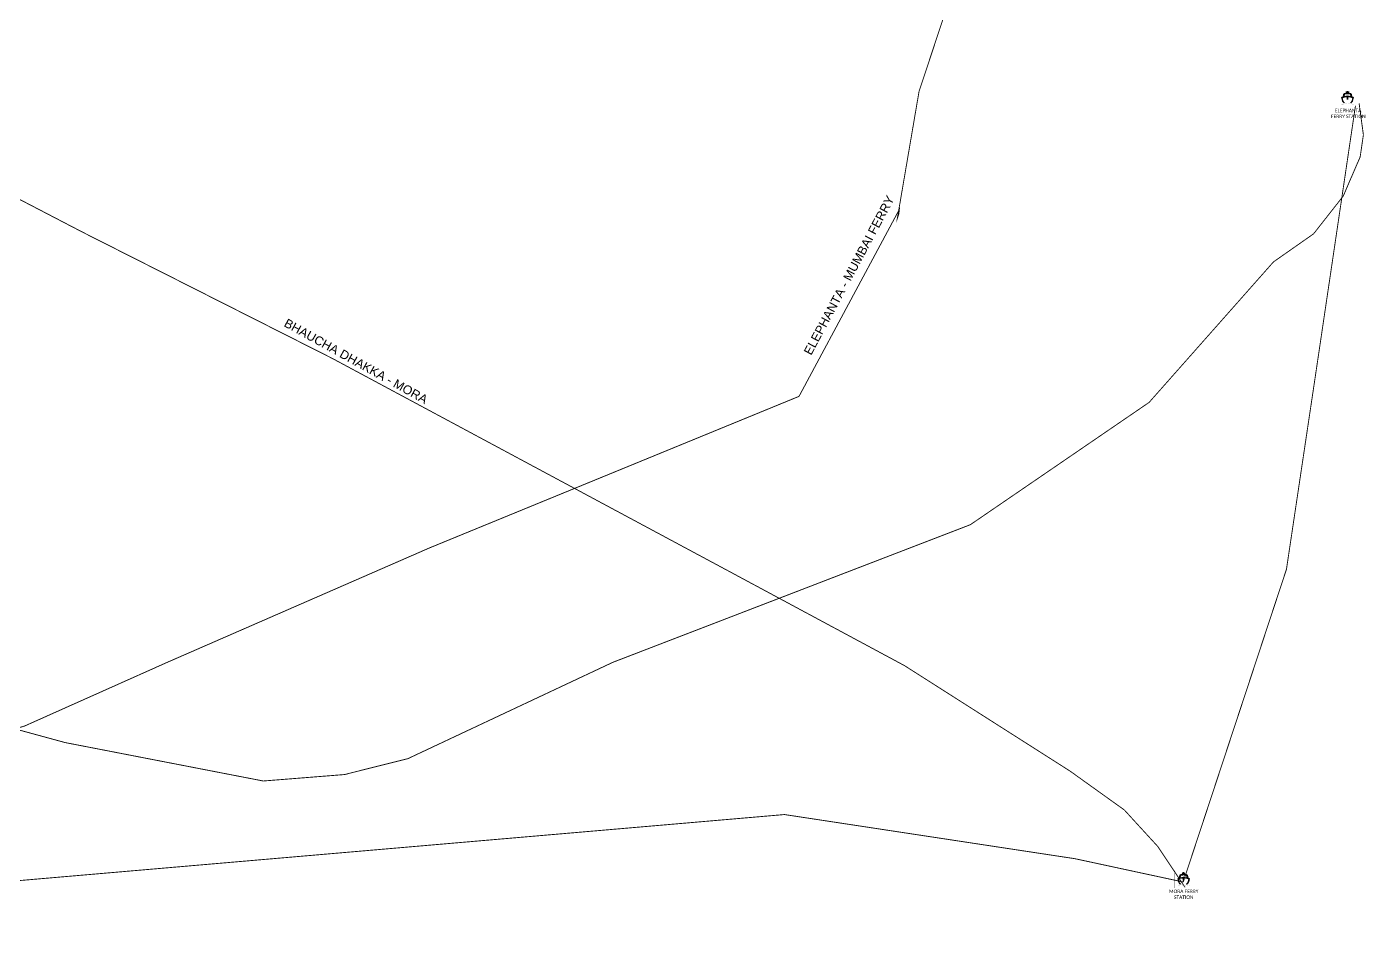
# Model space of a CAD drawing. Header units: metres. Extents: x 244144 to 284336, y 2072778 to 2140140.
# Drawn here: x 275169 to 282782, y 2092376 to 2097534 of the extents above; entities that cross this region are included whole.
import ezdxf

# ---------------------------------------------------------------- set-up
doc = ezdxf.new("R2010")
doc.units = ezdxf.units.M
doc.header["$MEASUREMENT"] = 0
doc.linetypes.add('DASHED2', pattern=[0.375, 0.25, -0.125])
doc.linetypes.add('HIDDEN', pattern=[0.375, 0.25, -0.125])
for name, color, linetype in [('FERRY', 14, 'Continuous'), ('FERRY ROUTE', 5, 'Continuous'), ('FERRY ROUTE TEXT', 7, 'Continuous'), ('JETTY TEXT', 7, 'Continuous')]:
    doc.layers.add(name, color=color, linetype=linetype)
doc.styles.get("Standard").update_dxf_attribs({"font": 'arial.ttf'})

# ---------------------------------------------------------------- blocks, each defined once
blk = doc.blocks.new('TUYJYHJ')
h = blk.add_hatch(color=256)
h.dxf.hatch_style = 1
h.paths.add_polyline_path([(-17427, 33760, 0.3927863), (-17566, 33889), (-18045, 33889), (-18075, 34080), (-17901, 34205), (-17918, 34237), (-18098, 34237), (-18112, 34354), (-18272, 34355), (-18285, 34236), (-18465, 34234), (-18482, 34202), (-18306, 34078), (-18333, 33889), (-18821, 33889, 0.3808527), (-18952, 33762), (-19066, 33168), (-19383, 33085), (-19217, 32340, 0.1416171), (-18869, 31851, 0.0136089), (-18837, 31886, -0.1415696), (-19171, 32353), (-19326, 33051), (-18254, 33330), (-18191, 32633), (-18127, 33330), (-17055, 33051), (-17210, 32353, -0.1421711), (-17546, 31885, 0.0134174), (-17514, 31849, 0.1421217), (-17165, 32340), (-16999, 33085), (-17315, 33168)])
h.paths.add_polyline_path([(-17377, 33184), (-18191, 33396), (-19003, 33184), (-18894, 33755, -0.3875835), (-18819, 33831), (-17566, 33831, -0.4030462), (-17485, 33753)], flags=16)
h.paths.add_polyline_path([(-17522, 33276), (-18153, 33444, 0.1099752), (-18246, 33444), (-18863, 33280, -0.3953326), (-18920, 33345), (-18859, 33724, -0.2949015), (-18804, 33783), (-17594, 33782, -0.3365152), (-17524, 33736), (-17447, 33341, -0.3840616)], flags=0)
h.paths.add_polyline_path([(-18093, 33889), (-18286, 33889), (-18255, 34100), (-18379, 34188), (-18243, 34190), (-18230, 34308), (-18154, 34307), (-18140, 34190), (-18003, 34190), (-18126, 34101)], flags=16)
at = {"const_width": 10}
blk.add_lwpolyline([(-20070, 34743), (-16263, 34743), (-16263, 31059), (-20070, 31059)], close=True, dxfattribs=at)
at = {"flags": 128}
for points in [[(-18869, 31851, -0.1416171), (-19217, 32340), (-19383, 33085), (-19066, 33168), (-18952, 33762, -0.3808527), (-18821, 33889), (-18333, 33889), (-18306, 34078), (-18482, 34202), (-18465, 34234), (-18285, 34236), (-18272, 34355), (-18112, 34354), (-18112, 34354), (-18098, 34237), (-17918, 34237), (-17901, 34205), (-18075, 34080), (-18045, 33889), (-17565, 33889), (-17565, 33889, -0.3919775), (-17427, 33760), (-17315, 33168), (-16999, 33085), (-17165, 32340, -0.1421217), (-17514, 31849)], [(-18837, 31886, -0.1415696), (-19171, 32353), (-19326, 33051), (-18254, 33330)], [(-17377, 33184), (-17485, 33753, 0.4019781), (-17565, 33831), (-18819, 33831, 0.3875835), (-18894, 33755), (-19003, 33184)], [(-18127, 33330), (-17055, 33051), (-17210, 32353, -0.1421711), (-17546, 31885)]]:
    blk.add_lwpolyline(points, format="xyb", dxfattribs=at)
for points in [[(-18286, 33889), (-18255, 34100), (-18379, 34188), (-18243, 34190), (-18230, 34308), (-18154, 34307), (-18140, 34190), (-18003, 34190), (-18126, 34101), (-18093, 33889)], [(-19003, 33184), (-18191, 33396), (-17377, 33184)], [(-18093, 33889), (-18286, 33889)], [(-18127, 33330), (-18191, 32633), (-18254, 33330)]]:
    blk.add_lwpolyline(points, dxfattribs=at)
at = {"const_width": 10}
blk.add_lwpolyline([(-19531, 31574, 0.2463985), (-18801, 31932, 0.4206168), (-17584, 31932, 0.244555), (-16847, 31572, -0.2283367), (-17585, 31739, -0.420789), (-18798, 31742, -0.2663096)], format="xyb", close=True, dxfattribs=at)
at = {"const_width": 10, "flags": 128}
blk.add_lwpolyline([(-17594, 33782, -0.3365152), (-17524, 33736), (-17447, 33341, -0.3840616), (-17522, 33276), (-18153, 33444, 0.1099752), (-18246, 33444), (-18863, 33280, -0.3953326), (-18920, 33345), (-18859, 33724, -0.2949015), (-18804, 33783)], format="xyb", close=True, dxfattribs=at)

msp = doc.modelspace()

# ---------------------------------------------------------------- linework, layer by layer
at = {"layer": 'FERRY ROUTE', "linetype": 'DASHED2', "ltscale": 200, "const_width": 5}
for points in [[(271958.7, 2093575.8), (271961.5, 2093571.6), (272205.8, 2093320.8), (272770.8, 2093058.8), (272773.1, 2093057.6), (272934.2, 2093039.7), (273145.1, 2093045.2), (273477.6, 2093089.3), (273746.6, 2093177.7), (274089, 2093267.2), (274423.7, 2093335.6), (275157, 2093555.5), (275967.9, 2093917.7), (277461.5, 2094569.6), (279561.7, 2095431.3), (280132.3, 2096494.9), (280129.6, 2096470), (280121.2, 2096445.3), (280244.4, 2097166.2), (280819.6, 2098904.7), (281251.7, 2099324.5), (281806.8, 2099338), (282037.7, 2099193.3), (282165.2, 2099073.8)], [(273593.2, 2097442.4), (274307.5, 2096979.3), (275489.1, 2096364.2), (276906.9, 2095647.2), (279116.6, 2094461), (280161.6, 2093899.1), (281103.5, 2093298.8), (281412.2, 2093077.6), (281601.6, 2092870.7), (281757.2, 2092637.7)], [(282747.6, 2097098), (282771.9, 2096919.4), (282753.6, 2096794.2), (282657.4, 2096571.2), (282488.8, 2096356.4), (282260.3, 2096196.3), (281553.2, 2095397), (280536.3, 2094701), (278502.5, 2093917.8), (277336.9, 2093369.7), (276976.3, 2093279.2), (276514.4, 2093242.5), (275387.9, 2093461.1), (274874.7, 2093601)]]:
    msp.add_lwpolyline(points, dxfattribs=at)
at = {"layer": 'FERRY ROUTE', "linetype": 'DASHED2', "ltscale": 500, "const_width": 5}
for points in [[(281747, 2092667.7), (282334.3, 2094447.3), (282497.5, 2095538.6), (282726.7, 2097084.6)], [(271121.7, 2092404.6), (271273.8, 2092378.7), (272483.8, 2092447.7), (279478.9, 2093051.6), (281131.7, 2092800.3), (281747, 2092667.7)]]:
    msp.add_lwpolyline(points, dxfattribs=at)

# ---------------------------------------------------------------- block references
at = {"layer": 'FERRY', "xscale": 0.0266638455042826, "yscale": 0.0266638455042826, "zscale": 0.0266638455042826}
for p in [(283166.6, 2096250.9), (282234.4, 2091805.6)]:
    msp.add_blockref('TUYJYHJ', p, dxfattribs=at)

# ---------------------------------------------------------------- texts
at = {"layer": 'FERRY ROUTE TEXT', "linetype": 'HIDDEN', "ltscale": 3, "char_height": 50, "attachment_point": 1}
for s, insert, rotation in [('ELEPHANTA - MUMBAI FERRY', (279586.3, 2095685.2), 61.99311), ('BHAUCHA DHAKKA - MORA', (276651.7, 2095876.3), 330.99274)]:
    msp.add_mtext_dynamic_manual_height_columns(s, width=1410.943, gutter_width=1, heights=[0], dxfattribs=dict(at, insert=insert, rotation=rotation))
at = {"layer": 'JETTY TEXT', "char_height": 20, "attachment_point": 1}
for s, width, insert in [('{\\fCalibri|b0|i0|c0|p34;\\W5.51171; \\W1;ELEPHANTA \\P{\\W2.358366; }FERRY STATION}', 227.413, (282571, 2097068)), ('{\\fCalibri|b0|i0|c0|p34;\\W5.31088; \\W1;MORA FERRY \\P{\\W9.363798; }STATION}', 242.213, (281628.3, 2092624.5))]:
    msp.add_mtext_dynamic_manual_height_columns(s, width=width, gutter_width=1, heights=[54], dxfattribs=dict(at, insert=insert))

doc.saveas('drawing.dxf')
